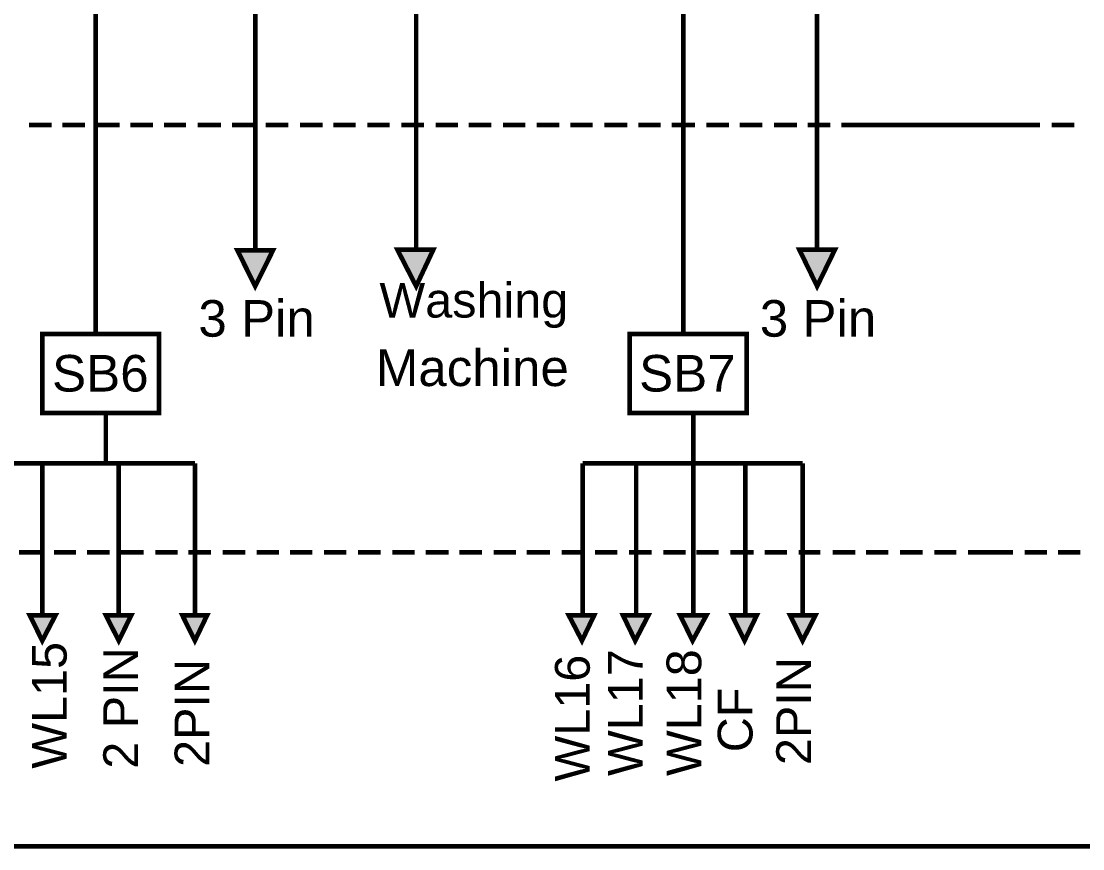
# Model space of a CAD drawing. Header units: millimetres. Extents: x 6 to 291, y 33 to 187.
# Drawn here: x 175.1 to 233.2, y 33.1 to 78.4 of the extents above; entities that cross this region are included whole.
import ezdxf

# ---------------------------------------------------------------- set-up
doc = ezdxf.new("R2010")
doc.units = ezdxf.units.MM
for name, color, linetype in [('H', 251, 'Continuous'), ('P', 255, 'Continuous'), ('T', 255, 'Continuous')]:
    doc.layers.add(name, color=color, linetype=linetype)
doc.styles.get("Standard").update_dxf_attribs({"font": 'arial.ttf'})

msp = doc.modelspace()

# ---------------------------------------------------------------- hatches: boundary and pattern name
at = {"layer": 'H', "linetype": 'Continuous'}
for points in [[(187.907, 63.888), (186.937, 65.846), (188.877, 65.846), (187.907, 63.888)], [(196.709, 63.888), (195.686, 65.881), (197.644, 65.881), (196.709, 63.888)], [(218.634, 63.888), (217.664, 65.881), (219.604, 65.881), (218.634, 63.888)], [(176.265, 44.503), (175.578, 45.896), (176.989, 45.896), (176.265, 44.503)], [(180.446, 44.503), (179.74, 45.896), (181.134, 45.896), (180.446, 44.503)], [(184.609, 44.503), (183.921, 45.896), (185.279, 45.896), (184.609, 44.503)], [(205.775, 44.503), (205.052, 45.896), (206.446, 45.896), (205.775, 44.503)], [(208.686, 44.503), (208.015, 45.896), (209.409, 45.896), (208.686, 44.503)], [(211.825, 44.503), (211.138, 45.896), (212.584, 45.896), (211.825, 44.503)], [(214.665, 44.503), (213.977, 45.896), (215.336, 45.896), (214.665, 44.503)], [(217.84, 44.503), (217.152, 45.896), (218.546, 45.896), (217.84, 44.503)]]:
    msp.add_hatch(color=256, dxfattribs=at).paths.add_polyline_path(points)

# ---------------------------------------------------------------- linework, layer by layer
at = {"layer": 'P', "const_width": 0.254}
for points in [[(6.209, 186.796), (291.289, 186.796), (291.289, 33.249), (6.209, 33.249), (6.209, 186.796)], [(179.176, 86.289), (179.176, 61.278)], [(187.907, 86.254), (187.907, 65.846)], [(196.709, 86.289), (196.709, 65.881)], [(211.314, 86.289), (211.314, 61.278)], [(218.634, 86.289), (218.634, 65.881)], [(175.542, 72.708), (176.777, 72.708)], [(177.359, 72.708), (178.594, 72.708)], [(179.229, 72.708), (180.499, 72.708)], [(181.081, 72.708), (182.316, 72.708)], [(182.915, 72.708), (184.132, 72.708)], [(184.767, 72.708), (186.037, 72.708)], [(186.637, 72.708), (187.854, 72.708)], [(188.489, 72.708), (189.724, 72.708)], [(190.359, 72.708), (191.594, 72.708)], [(192.176, 72.708), (193.41, 72.708)], [(194.045, 72.708), (195.263, 72.708)], [(195.898, 72.708), (197.132, 72.708)], [(197.767, 72.708), (199.002, 72.708)], [(199.584, 72.708), (200.819, 72.708)], [(201.454, 72.708), (202.671, 72.708)], [(203.306, 72.708), (204.541, 72.708)], [(205.14, 72.708), (206.357, 72.708)], [(206.992, 72.708), (208.262, 72.708)], [(208.862, 72.708), (210.079, 72.708)], [(210.679, 72.708), (211.949, 72.708)], [(212.584, 72.708), (213.819, 72.708)], [(214.401, 72.708), (215.635, 72.708)], [(216.27, 72.708), (217.54, 72.708)], [(218.123, 72.708), (219.357, 72.708)], [(219.957, 72.708), (229.605, 72.708)], [(230.823, 72.708), (229.605, 72.708)], [(232.692, 72.708), (231.458, 72.708)], [(187.907, 63.888), (188.877, 65.846), (186.937, 65.846), (187.907, 63.888)], [(186.937, 65.846), (188.877, 65.846), (187.907, 63.888), (186.937, 65.846)], [(196.709, 63.888), (197.644, 65.881), (195.686, 65.881), (196.709, 63.888)], [(195.686, 65.881), (197.644, 65.881), (196.709, 63.888), (195.686, 65.881)], [(218.634, 63.888), (219.604, 65.881), (217.664, 65.881), (218.634, 63.888)], [(217.664, 65.881), (219.604, 65.881), (218.634, 63.888), (217.664, 65.881)], [(176.265, 61.278), (182.651, 61.278), (182.651, 56.956), (176.265, 56.956), (176.265, 61.278)], [(208.386, 61.278), (214.789, 61.278), (214.789, 56.956), (208.386, 56.956), (208.386, 61.278)], [(179.74, 56.956), (179.74, 54.204)], [(211.861, 56.956), (211.861, 54.204)], [(176.265, 54.204), (172.579, 54.204)], [(176.265, 54.204), (176.265, 45.896)], [(184.609, 54.204), (176.265, 54.204)], [(180.446, 54.204), (180.446, 45.896)], [(184.609, 54.204), (184.609, 45.896)], [(205.811, 54.204), (205.811, 45.896)], [(205.811, 54.204), (217.84, 54.204)], [(208.739, 54.204), (208.739, 45.896)], [(211.861, 54.204), (211.861, 45.896)], [(214.701, 54.204), (214.701, 45.896)], [(217.84, 54.204), (217.84, 45.896)], [(174.995, 49.336), (176.265, 49.336)], [(176.9, 49.336), (178.118, 49.336)], [(178.717, 49.336), (179.952, 49.336)], [(180.534, 49.336), (181.804, 49.336)], [(182.439, 49.336), (183.674, 49.336)], [(184.256, 49.336), (185.491, 49.336)], [(186.126, 49.336), (187.36, 49.336)], [(187.995, 49.336), (189.212, 49.336)], [(189.812, 49.336), (191.029, 49.336)], [(191.664, 49.336), (192.899, 49.336)], [(193.534, 49.336), (194.769, 49.336)], [(195.404, 49.336), (196.621, 49.336)], [(197.22, 49.336), (198.49, 49.336)], [(199.073, 49.336), (200.307, 49.336)], [(200.942, 49.336), (202.177, 49.336)], [(202.759, 49.336), (204.029, 49.336)], [(204.664, 49.336), (205.899, 49.336)], [(206.481, 49.336), (207.716, 49.336)], [(208.351, 49.336), (209.585, 49.336)], [(210.22, 49.336), (211.437, 49.336)], [(212.037, 49.336), (213.254, 49.336)], [(213.889, 49.336), (215.159, 49.336)], [(215.759, 49.336), (216.994, 49.336)], [(217.629, 49.336), (218.81, 49.336)], [(219.481, 49.336), (220.715, 49.336)], [(221.298, 49.336), (222.532, 49.336)], [(223.167, 49.336), (224.402, 49.336)], [(225.037, 49.336), (226.254, 49.336)], [(226.889, 49.336), (228.071, 49.336)], [(229.341, 49.336), (228.071, 49.336)], [(231.211, 49.336), (229.976, 49.336)], [(233.027, 49.336), (231.81, 49.336)], [(176.265, 44.503), (176.989, 45.896), (175.578, 45.896), (176.265, 44.503)], [(175.578, 45.896), (176.989, 45.896), (176.265, 44.503), (175.578, 45.896)], [(180.446, 44.503), (181.134, 45.896), (179.74, 45.896), (180.446, 44.503)], [(179.74, 45.896), (181.134, 45.896), (180.446, 44.503), (179.74, 45.896)], [(184.609, 44.503), (185.279, 45.896), (183.921, 45.896), (184.609, 44.503)], [(183.921, 45.896), (185.279, 45.896), (184.609, 44.503), (183.921, 45.896)], [(205.775, 44.503), (206.446, 45.896), (205.052, 45.896), (205.775, 44.503)], [(205.052, 45.896), (206.446, 45.896), (205.775, 44.503), (205.052, 45.896)], [(208.686, 44.503), (209.409, 45.896), (208.015, 45.896), (208.686, 44.503)], [(208.015, 45.896), (209.409, 45.896), (208.686, 44.503), (208.015, 45.896)], [(211.825, 44.503), (212.584, 45.896), (211.138, 45.896), (211.825, 44.503)], [(211.138, 45.896), (212.584, 45.896), (211.825, 44.503), (211.138, 45.896)], [(214.665, 44.503), (215.336, 45.896), (213.977, 45.896), (214.665, 44.503)], [(213.977, 45.896), (215.336, 45.896), (214.665, 44.503), (213.977, 45.896)], [(217.84, 44.503), (218.546, 45.896), (217.152, 45.896), (217.84, 44.503)], [(217.152, 45.896), (218.546, 45.896), (217.84, 44.503), (217.152, 45.896)]]:
    msp.add_lwpolyline(points, dxfattribs=at)
at = {"layer": 'P'}
for points in [[(186.937, 65.846), (188.877, 65.846)], [(187.907, 63.888), (186.937, 65.846)], [(188.877, 65.846), (187.907, 63.888)], [(195.686, 65.881), (197.644, 65.881)], [(196.709, 63.888), (195.686, 65.881)], [(197.644, 65.881), (196.709, 63.888)], [(217.664, 65.881), (219.604, 65.881)], [(218.634, 63.888), (217.664, 65.881)], [(219.604, 65.881), (218.634, 63.888)], [(175.578, 45.896), (176.989, 45.896)], [(176.265, 44.503), (175.578, 45.896)], [(176.989, 45.896), (176.265, 44.503)], [(179.74, 45.896), (181.134, 45.896)], [(180.446, 44.503), (179.74, 45.896)], [(181.134, 45.896), (180.446, 44.503)], [(183.921, 45.896), (185.279, 45.896), (184.609, 44.503)], [(184.609, 44.503), (183.921, 45.896)], [(205.052, 45.896), (206.446, 45.896)], [(205.775, 44.503), (205.052, 45.896)], [(206.446, 45.896), (205.775, 44.503)], [(208.015, 45.896), (209.409, 45.896)], [(208.686, 44.503), (208.015, 45.896)], [(209.409, 45.896), (208.686, 44.503)], [(211.138, 45.896), (212.584, 45.896)], [(211.825, 44.503), (211.138, 45.896)], [(212.584, 45.896), (211.825, 44.503)], [(213.977, 45.896), (215.336, 45.896)], [(214.665, 44.503), (213.977, 45.896)], [(215.336, 45.896), (214.665, 44.503)], [(217.152, 45.896), (218.546, 45.896)], [(217.84, 44.503), (217.152, 45.896)], [(218.546, 45.896), (217.84, 44.503)]]:
    msp.add_lwpolyline(points, dxfattribs=at)

# ---------------------------------------------------------------- texts
at = {"layer": 'T', "attachment_point": 7}
for s, insert, char_height in [('{\\fArial|b0|i0|c0|p18;Washing}', (194.7, 61.6), 1.9), ('{\\fArial|b0|i0|c0|p18;3 Pin}', (184.8, 61.1), 2), ('{\\fArial|b0|i0|c0|p18;3 Pin}', (215.5, 61.1), 2), ('{\\fArial|b0|i0|c0|p18;Machine}', (194.5, 58.4), 2), ('{\\fArial|b0|i0|c0|p18;SB6}', (176.8, 58.1), 2), ('{\\fArial|b0|i0|c0|p18;SB7}', (208.9, 58.1), 2)]:
    msp.add_mtext(s, dxfattribs=dict(at, insert=insert, char_height=char_height))
at = {"layer": 'T', "char_height": 1.9, "attachment_point": 1, "rotation": 90}
for s, insert in [('{\\fArial|b0|i0|c0|p18;WL15}', (175.7, 37.5)), ('{\\fArial|b0|i0|c0|p18;2 PIN}', (179.6, 37.5)), ('{\\fArial|b0|i0|c0|p18;WL16}', (204.3, 36.8)), ('{\\fArial|b0|i0|c0|p18;WL17}', (207.2, 37.1)), ('{\\fArial|b0|i0|c0|p18;WL18}', (210.4, 37.1)), ('{\\fArial|b0|i0|c0|p18;2PIN}', (183.5, 37.6)), ('{\\fArial|b0|i0|c0|p18;2PIN}', (216.4, 37.7)), ('{\\fArial|b0|i0|c0|p18;CF}', (213.2, 38.4))]:
    msp.add_mtext(s, dxfattribs=dict(at, insert=insert))

doc.saveas('drawing.dxf')
